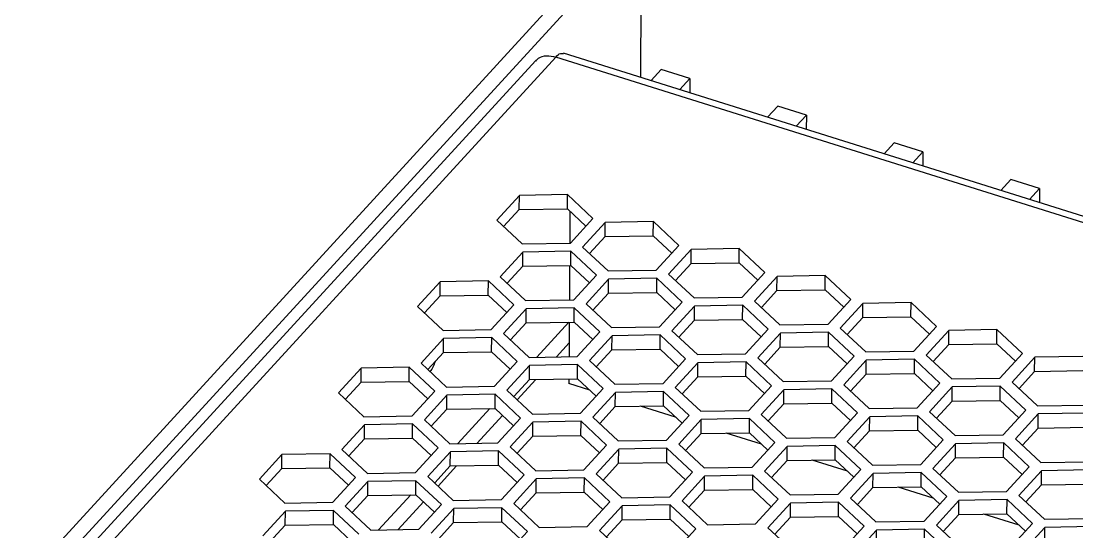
# Model space of a CAD drawing. Header units: millimetres. Extents: x -11 to 294, y 0 to 216.
# Drawn here: x 169.38 to 194.7, y 119.11 to 131.35 of the extents above; entities that cross this region are included whole.
import ezdxf

# ---------------------------------------------------------------- set-up
doc = ezdxf.new("R2010")
doc.units = ezdxf.units.MM

msp = doc.modelspace()

# ---------------------------------------------------------------- linework, layer by layer
at = {"color": 7, "linetype": 'Continuous', "lineweight": 25}
for p, q in [((183.895, 133.694), (150.535, 97.312)), ((184.263, 133.579), (150.903, 97.196)), ((184.241, 130.004), (184.263, 133.579)), ((181.715, 130.404), (151.214, 97.139)), ((182.202, 130.49), (151.71, 97.235)), ((212.517, 121.125), (182.389, 130.586)), ((184.73, 130.191), (184.488, 129.927)), ((185.415, 129.976), (184.73, 130.191)), ((185.415, 129.976), (185.173, 129.712)), ((185.415, 129.976), (185.413, 129.636)), ((187.526, 129.314), (187.283, 129.049)), ((188.211, 129.099), (187.526, 129.314)), ((188.211, 129.099), (187.968, 128.834)), ((188.211, 129.099), (188.209, 128.758)), ((190.321, 128.436), (190.079, 128.171)), ((191.006, 128.221), (190.321, 128.436)), ((191.006, 128.221), (190.764, 127.956)), ((191.006, 128.221), (191.004, 127.881)), ((193.117, 127.558), (192.874, 127.293)), ((193.802, 127.343), (193.117, 127.558)), ((181.329, 127.176), (180.786, 126.584)), ((181.327, 126.837), (181.329, 127.176)), ((182.483, 127.194), (181.329, 127.176)), ((182.481, 126.856), (182.483, 127.194)), ((183.094, 126.621), (182.483, 127.194)), ((193.802, 127.343), (193.559, 127.078)), ((193.802, 127.343), (193.8, 127.003)), ((181.327, 126.837), (182.481, 126.856)), ((182.481, 126.856), (182.926, 126.438)), ((180.952, 126.429), (181.327, 126.837)), ((182.542, 126.798), (182.537, 126.029)), ((182.552, 126.03), (183.094, 126.621)), ((180.786, 126.584), (181.398, 126.011)), ((183.389, 126.529), (182.846, 125.937)), ((183.386, 126.19), (183.389, 126.529)), ((184.543, 126.547), (183.389, 126.529)), ((184.54, 126.209), (184.543, 126.547)), ((185.154, 125.974), (184.543, 126.547)), ((183.012, 125.782), (183.386, 126.19)), ((183.386, 126.19), (184.54, 126.209)), ((184.54, 126.209), (184.986, 125.791)), ((181.398, 126.011), (182.552, 126.03)), ((182.846, 125.937), (183.458, 125.364)), ((184.612, 125.383), (185.154, 125.974)), ((185.448, 125.882), (184.906, 125.29)), ((185.446, 125.543), (185.448, 125.882)), ((186.602, 125.901), (185.448, 125.882)), ((186.6, 125.562), (186.602, 125.901)), ((187.214, 125.328), (186.602, 125.901)), ((181.41, 125.818), (180.868, 125.226)), ((181.408, 125.479), (181.41, 125.818)), ((182.564, 125.836), (181.41, 125.818)), ((182.562, 125.498), (182.564, 125.836)), ((183.176, 125.263), (182.564, 125.836)), ((181.034, 125.071), (181.408, 125.479)), ((181.408, 125.479), (182.562, 125.498)), ((182.534, 125.497), (182.529, 124.67)), ((182.562, 125.498), (183.008, 125.08)), ((183.458, 125.364), (184.612, 125.383)), ((185.072, 125.135), (185.446, 125.543)), ((185.446, 125.543), (186.6, 125.562)), ((186.6, 125.562), (187.046, 125.144)), ((179.431, 125.106), (178.888, 124.514)), ((179.429, 124.767), (179.431, 125.106)), ((180.585, 125.124), (179.431, 125.106)), ((180.583, 124.786), (180.585, 125.124)), ((181.196, 124.551), (180.585, 125.124)), ((180.868, 125.226), (181.479, 124.653)), ((182.633, 124.672), (183.176, 125.263)), ((183.47, 125.171), (182.927, 124.579)), ((183.468, 124.832), (183.47, 125.171)), ((184.624, 125.189), (183.47, 125.171)), ((184.622, 124.851), (184.624, 125.189)), ((185.235, 124.616), (184.624, 125.189)), ((184.906, 125.29), (185.517, 124.717)), ((186.671, 124.736), (187.214, 125.328)), ((187.508, 125.235), (186.966, 124.644)), ((187.506, 124.896), (187.508, 125.235)), ((188.662, 125.254), (187.508, 125.235)), ((188.66, 124.915), (188.662, 125.254)), ((189.274, 124.681), (188.662, 125.254)), ((183.093, 124.424), (183.468, 124.832)), ((183.468, 124.832), (184.622, 124.851)), ((184.622, 124.851), (185.067, 124.433)), ((187.132, 124.488), (187.506, 124.896)), ((187.506, 124.896), (188.66, 124.915)), ((188.66, 124.915), (189.106, 124.498)), ((179.054, 124.359), (179.429, 124.767)), ((179.429, 124.767), (180.583, 124.786)), ((180.583, 124.786), (181.028, 124.368)), ((181.479, 124.653), (182.633, 124.672)), ((182.927, 124.579), (183.539, 124.006)), ((184.693, 124.025), (185.235, 124.616)), ((185.517, 124.717), (186.671, 124.736)), ((186.966, 124.644), (187.577, 124.071)), ((188.731, 124.089), (189.274, 124.681)), ((189.568, 124.588), (189.026, 123.997)), ((189.566, 124.25), (189.568, 124.588)), ((190.722, 124.607), (189.568, 124.588)), ((190.72, 124.268), (190.722, 124.607)), ((191.334, 124.034), (190.722, 124.607)), ((178.888, 124.514), (179.5, 123.941)), ((180.654, 123.96), (181.196, 124.551)), ((181.491, 124.459), (180.948, 123.867)), ((181.489, 124.12), (181.491, 124.459)), ((182.645, 124.478), (181.491, 124.459)), ((182.643, 124.139), (182.645, 124.478)), ((183.256, 123.905), (182.645, 124.478)), ((185.53, 124.524), (184.987, 123.932)), ((185.528, 124.185), (185.53, 124.524)), ((186.684, 124.543), (185.53, 124.524)), ((186.682, 124.204), (186.684, 124.543)), ((187.295, 123.97), (186.684, 124.543)), ((181.114, 123.712), (181.489, 124.12)), ((181.489, 124.12), (182.643, 124.139)), ((182.525, 124.137), (182.52, 123.31)), ((182.643, 124.139), (183.088, 123.721)), ((185.153, 123.777), (185.528, 124.185)), ((185.528, 124.185), (186.682, 124.204)), ((186.682, 124.204), (187.127, 123.786)), ((187.577, 124.071), (188.731, 124.089)), ((189.191, 123.841), (189.566, 124.25)), ((189.566, 124.25), (190.72, 124.268)), ((190.72, 124.268), (191.166, 123.851)), ((179.5, 123.941), (180.654, 123.96)), ((180.948, 123.867), (181.56, 123.294)), ((182.714, 123.313), (183.256, 123.905)), ((183.539, 124.006), (184.693, 124.025)), ((184.704, 123.831), (183.551, 123.812)), ((184.702, 123.492), (184.704, 123.831)), ((185.316, 123.258), (184.704, 123.831)), ((184.987, 123.932), (185.599, 123.359)), ((186.753, 123.378), (187.295, 123.97)), ((187.589, 123.877), (187.047, 123.286)), ((187.587, 123.539), (187.589, 123.877)), ((188.743, 123.896), (187.589, 123.877)), ((188.741, 123.557), (188.743, 123.896)), ((189.355, 123.323), (188.743, 123.896)), ((189.026, 123.997), (189.637, 123.424)), ((190.791, 123.442), (191.334, 124.034)), ((191.628, 123.941), (191.085, 123.35)), ((191.626, 123.603), (191.628, 123.941)), ((192.782, 123.96), (191.628, 123.941)), ((192.78, 123.621), (192.782, 123.96)), ((193.393, 123.387), (192.782, 123.96)), ((179.512, 123.748), (178.97, 123.156)), ((179.51, 123.409), (179.512, 123.748)), ((180.666, 123.766), (179.512, 123.748)), ((180.664, 123.428), (180.666, 123.766)), ((181.278, 123.193), (180.666, 123.766)), ((183.551, 123.812), (183.008, 123.221)), ((183.548, 123.474), (183.551, 123.812)), ((191.251, 123.194), (191.626, 123.603)), ((191.626, 123.603), (192.78, 123.621)), ((192.78, 123.621), (193.225, 123.204)), ((179.136, 123.001), (179.51, 123.409)), ((179.51, 123.409), (180.664, 123.428)), ((180.664, 123.428), (181.11, 123.01)), ((181.56, 123.294), (182.714, 123.313)), ((183.174, 123.065), (183.548, 123.474)), ((183.548, 123.474), (184.702, 123.492)), ((184.702, 123.492), (185.148, 123.075)), ((185.599, 123.359), (186.753, 123.378)), ((187.213, 123.13), (187.587, 123.539)), ((187.587, 123.539), (188.741, 123.557)), ((188.741, 123.557), (189.187, 123.14)), ((188.813, 122.731), (189.355, 123.323)), ((189.637, 123.424), (190.791, 123.442)), ((191.085, 123.35), (191.697, 122.777)), ((192.851, 122.795), (193.393, 123.387)), ((194.842, 123.313), (193.688, 123.295)), ((178.687, 123.055), (177.533, 123.036)), ((178.685, 122.716), (178.687, 123.055)), ((179.299, 122.482), (178.687, 123.055)), ((178.97, 123.156), (179.581, 122.583)), ((180.735, 122.602), (181.278, 123.193)), ((181.572, 123.101), (181.03, 122.509)), ((181.57, 122.762), (181.572, 123.101)), ((182.726, 123.12), (181.572, 123.101)), ((182.724, 122.781), (182.726, 123.12)), ((183.338, 122.547), (182.726, 123.12)), ((183.008, 123.221), (183.62, 122.648)), ((184.774, 122.666), (185.316, 123.258)), ((185.61, 123.165), (185.068, 122.574)), ((185.608, 122.827), (185.61, 123.165)), ((186.764, 123.184), (185.61, 123.165)), ((186.762, 122.845), (186.764, 123.184)), ((187.376, 122.611), (186.764, 123.184)), ((187.047, 123.286), (187.659, 122.713)), ((189.649, 123.23), (189.107, 122.639)), ((189.647, 122.892), (189.649, 123.23)), ((190.803, 123.249), (189.649, 123.23)), ((190.801, 122.91), (190.803, 123.249)), ((191.415, 122.676), (190.803, 123.249)), ((193.688, 123.295), (193.145, 122.703)), ((193.686, 122.956), (193.688, 123.295)), ((177.533, 123.036), (176.991, 122.444)), ((177.531, 122.697), (177.533, 123.036)), ((185.234, 122.418), (185.608, 122.827)), ((185.608, 122.827), (186.762, 122.845)), ((186.762, 122.845), (187.208, 122.428)), ((189.273, 122.483), (189.647, 122.892)), ((189.647, 122.892), (190.801, 122.91)), ((190.801, 122.91), (191.247, 122.493)), ((193.311, 122.548), (193.686, 122.956)), ((193.686, 122.956), (194.84, 122.975)), ((177.157, 122.289), (177.531, 122.697)), ((177.531, 122.697), (178.685, 122.716)), ((178.685, 122.716), (179.131, 122.298)), ((179.581, 122.583), (180.735, 122.602)), ((181.196, 122.354), (181.57, 122.762)), ((181.57, 122.762), (182.724, 122.781)), ((182.517, 122.778), (182.516, 122.664)), ((183.017, 122.507), (182.516, 122.664)), ((182.724, 122.781), (183.17, 122.363)), ((182.795, 121.955), (183.338, 122.547)), ((183.62, 122.648), (184.774, 122.666)), ((185.068, 122.574), (185.679, 122.001)), ((186.833, 122.019), (187.376, 122.611)), ((187.659, 122.713), (188.813, 122.731)), ((189.107, 122.639), (189.718, 122.066)), ((190.872, 122.084), (191.415, 122.676)), ((191.709, 122.584), (191.167, 121.992)), ((191.697, 122.777), (192.851, 122.795)), ((191.707, 122.245), (191.709, 122.584)), ((192.863, 122.602), (191.709, 122.584)), ((192.861, 122.263), (192.863, 122.602)), ((193.475, 122.029), (192.863, 122.602)), ((193.145, 122.703), (193.757, 122.13)), ((176.991, 122.444), (177.602, 121.871)), ((178.756, 121.89), (179.299, 122.482)), ((179.593, 122.389), (179.05, 121.798)), ((179.591, 122.051), (179.593, 122.389)), ((180.747, 122.408), (179.593, 122.389)), ((180.745, 122.069), (180.747, 122.408)), ((181.358, 121.835), (180.747, 122.408)), ((181.03, 122.509), (181.641, 121.936)), ((183.632, 122.454), (183.089, 121.863)), ((183.63, 122.116), (183.632, 122.454)), ((184.786, 122.473), (183.632, 122.454)), ((184.784, 122.134), (184.786, 122.473)), ((185.397, 121.9), (184.786, 122.473)), ((187.67, 122.519), (187.128, 121.927)), ((187.668, 122.18), (187.67, 122.519)), ((188.824, 122.537), (187.67, 122.519)), ((188.822, 122.198), (188.824, 122.537)), ((189.436, 121.964), (188.824, 122.537)), ((179.216, 121.642), (179.591, 122.051)), ((179.591, 122.051), (180.745, 122.069)), ((180.745, 122.069), (181.19, 121.652)), ((183.255, 121.707), (183.63, 122.116)), ((183.63, 122.116), (184.784, 122.134)), ((185.077, 121.86), (184.231, 122.125)), ((184.784, 122.134), (185.229, 121.717)), ((187.294, 121.771), (187.668, 122.18)), ((187.668, 122.18), (188.822, 122.198)), ((188.822, 122.198), (189.268, 121.781)), ((189.718, 122.066), (190.872, 122.084)), ((191.333, 121.836), (191.707, 122.245)), ((191.707, 122.245), (192.861, 122.263)), ((192.861, 122.263), (193.307, 121.846)), ((193.757, 122.13), (194.911, 122.149)), ((177.602, 121.871), (178.756, 121.89)), ((179.05, 121.798), (179.662, 121.225)), ((180.816, 121.243), (181.358, 121.835)), ((181.641, 121.936), (182.795, 121.955)), ((183.089, 121.863), (183.701, 121.29)), ((184.855, 121.308), (185.397, 121.9)), ((185.692, 121.807), (185.149, 121.216)), ((185.679, 122.001), (186.833, 122.019)), ((185.69, 121.469), (185.692, 121.807)), ((186.846, 121.826), (185.692, 121.807)), ((186.844, 121.487), (186.846, 121.826)), ((187.457, 121.253), (186.846, 121.826)), ((187.128, 121.927), (187.739, 121.354)), ((188.893, 121.373), (189.436, 121.964)), ((189.73, 121.872), (189.188, 121.28)), ((189.728, 121.533), (189.73, 121.872)), ((190.884, 121.89), (189.73, 121.872)), ((190.882, 121.552), (190.884, 121.89)), ((191.496, 121.317), (190.884, 121.89)), ((191.167, 121.992), (191.778, 121.419)), ((192.932, 121.438), (193.475, 122.029)), ((193.769, 121.937), (193.227, 121.345)), ((193.767, 121.598), (193.769, 121.937)), ((194.923, 121.955), (193.769, 121.937)), ((177.614, 121.678), (177.072, 121.086)), ((177.612, 121.339), (177.614, 121.678)), ((178.768, 121.697), (177.614, 121.678)), ((178.766, 121.358), (178.768, 121.697)), ((179.38, 121.124), (178.768, 121.697)), ((181.653, 121.742), (181.11, 121.151)), ((181.651, 121.404), (181.653, 121.742)), ((182.807, 121.761), (181.653, 121.742)), ((182.805, 121.422), (182.807, 121.761)), ((183.418, 121.188), (182.807, 121.761)), ((189.728, 121.533), (190.882, 121.552)), ((190.882, 121.552), (191.328, 121.134)), ((193.392, 121.19), (193.767, 121.598)), ((193.767, 121.598), (194.921, 121.617)), ((177.238, 120.931), (177.612, 121.339)), ((177.612, 121.339), (178.766, 121.358)), ((178.766, 121.358), (179.212, 120.94)), ((181.276, 120.995), (181.651, 121.404)), ((181.651, 121.404), (182.805, 121.422)), ((182.805, 121.422), (183.25, 121.005)), ((183.701, 121.29), (184.855, 121.308)), ((185.315, 121.06), (185.69, 121.469)), ((185.69, 121.469), (186.844, 121.487)), ((187.136, 121.213), (186.291, 121.478)), ((186.844, 121.487), (187.289, 121.07)), ((187.739, 121.354), (188.893, 121.373)), ((189.353, 121.125), (189.728, 121.533)), ((190.953, 120.726), (191.496, 121.317)), ((191.778, 121.419), (192.932, 121.438)), ((193.227, 121.345), (193.838, 120.772)), ((177.072, 121.086), (177.683, 120.513)), ((178.837, 120.532), (179.38, 121.124)), ((179.674, 121.031), (179.132, 120.44)), ((179.662, 121.225), (180.816, 121.243)), ((179.672, 120.693), (179.674, 121.031)), ((180.828, 121.05), (179.674, 121.031)), ((180.826, 120.711), (180.828, 121.05)), ((181.44, 120.477), (180.828, 121.05)), ((181.11, 121.151), (181.722, 120.578)), ((182.876, 120.596), (183.418, 121.188)), ((183.712, 121.096), (183.17, 120.504)), ((183.71, 120.757), (183.712, 121.096)), ((184.866, 121.114), (183.712, 121.096)), ((184.864, 120.775), (184.866, 121.114)), ((185.478, 120.541), (184.866, 121.114)), ((185.149, 121.216), (185.761, 120.643)), ((186.915, 120.661), (187.457, 121.253)), ((187.751, 121.161), (187.209, 120.569)), ((187.749, 120.822), (187.751, 121.161)), ((188.905, 121.179), (187.751, 121.161)), ((188.903, 120.84), (188.905, 121.179)), ((189.517, 120.606), (188.905, 121.179)), ((189.188, 121.28), (189.799, 120.707)), ((191.79, 121.225), (191.247, 120.633)), ((191.788, 120.886), (191.79, 121.225)), ((192.944, 121.243), (191.79, 121.225)), ((192.942, 120.905), (192.944, 121.243)), ((193.555, 120.67), (192.944, 121.243)), ((175.635, 120.966), (175.093, 120.375)), ((175.633, 120.628), (175.635, 120.966)), ((176.789, 120.985), (175.635, 120.966)), ((176.787, 120.646), (176.789, 120.985)), ((177.401, 120.412), (176.789, 120.985)), ((183.71, 120.757), (184.864, 120.775)), ((184.864, 120.775), (185.31, 120.358)), ((187.375, 120.414), (187.749, 120.822)), ((187.749, 120.822), (188.903, 120.84)), ((189.196, 120.566), (188.351, 120.832)), ((188.903, 120.84), (189.349, 120.423)), ((191.413, 120.478), (191.788, 120.886)), ((191.788, 120.886), (192.942, 120.905)), ((192.942, 120.905), (193.387, 120.487)), ((193.838, 120.772), (194.992, 120.791)), ((175.259, 120.219), (175.633, 120.628)), ((175.633, 120.628), (176.787, 120.646)), ((176.787, 120.646), (177.233, 120.229)), ((177.683, 120.513), (178.837, 120.532)), ((179.298, 120.284), (179.672, 120.693)), ((179.672, 120.693), (180.826, 120.711)), ((180.826, 120.711), (181.272, 120.294)), ((181.722, 120.578), (182.876, 120.596)), ((183.336, 120.348), (183.71, 120.757)), ((184.936, 119.95), (185.478, 120.541)), ((185.761, 120.643), (186.915, 120.661)), ((187.209, 120.569), (187.821, 119.996)), ((188.975, 120.015), (189.517, 120.606)), ((189.799, 120.707), (190.953, 120.726)), ((190.965, 120.532), (189.811, 120.514)), ((190.963, 120.194), (190.965, 120.532)), ((191.577, 119.959), (190.965, 120.532)), ((191.247, 120.633), (191.859, 120.06)), ((193.013, 120.079), (193.555, 120.67)), ((193.85, 120.578), (193.307, 119.986)), ((193.848, 120.239), (193.85, 120.578)), ((195.004, 120.597), (193.85, 120.578)), ((175.093, 120.375), (175.704, 119.802)), ((176.858, 119.82), (177.401, 120.412)), ((177.695, 120.319), (177.153, 119.728)), ((177.693, 119.981), (177.695, 120.319)), ((178.849, 120.338), (177.695, 120.319)), ((178.847, 119.999), (178.849, 120.338)), ((179.461, 119.765), (178.849, 120.338)), ((179.132, 120.44), (179.743, 119.867)), ((180.897, 119.885), (181.44, 120.477)), ((181.734, 120.384), (181.192, 119.793)), ((181.732, 120.046), (181.734, 120.384)), ((182.888, 120.403), (181.734, 120.384)), ((182.886, 120.064), (182.888, 120.403)), ((183.5, 119.83), (182.888, 120.403)), ((183.17, 120.504), (183.782, 119.931)), ((185.772, 120.449), (185.23, 119.857)), ((185.77, 120.11), (185.772, 120.449)), ((186.926, 120.467), (185.772, 120.449)), ((186.924, 120.129), (186.926, 120.467)), ((187.538, 119.894), (186.926, 120.467)), ((189.811, 120.514), (189.269, 119.922)), ((189.809, 120.175), (189.811, 120.514)), ((181.357, 119.637), (181.732, 120.046)), ((181.732, 120.046), (182.886, 120.064)), ((182.886, 120.064), (183.332, 119.647)), ((185.396, 119.702), (185.77, 120.11)), ((185.77, 120.11), (186.924, 120.129)), ((186.924, 120.129), (187.37, 119.711)), ((187.821, 119.996), (188.975, 120.015)), ((189.435, 119.767), (189.809, 120.175)), ((189.809, 120.175), (190.963, 120.194)), ((191.256, 119.919), (190.41, 120.185)), ((190.963, 120.194), (191.409, 119.776)), ((191.859, 120.06), (193.013, 120.079)), ((193.473, 119.831), (193.848, 120.239)), ((193.848, 120.239), (195.002, 120.258)), ((175.704, 119.802), (176.858, 119.82)), ((177.318, 119.572), (177.693, 119.981)), ((177.693, 119.981), (178.847, 119.999)), ((178.847, 119.999), (179.293, 119.582)), ((178.918, 119.173), (179.461, 119.765)), ((179.743, 119.867), (180.897, 119.885)), ((181.192, 119.793), (181.803, 119.22)), ((182.957, 119.238), (183.5, 119.83)), ((183.782, 119.931), (184.936, 119.95)), ((185.23, 119.857), (185.841, 119.284)), ((186.995, 119.303), (187.538, 119.894)), ((187.832, 119.802), (187.29, 119.21)), ((187.83, 119.463), (187.832, 119.802)), ((188.986, 119.82), (187.832, 119.802)), ((188.984, 119.482), (188.986, 119.82)), ((189.598, 119.247), (188.986, 119.82)), ((189.269, 119.922), (189.88, 119.349)), ((191.034, 119.368), (191.577, 119.959)), ((191.871, 119.867), (191.329, 119.275)), ((191.869, 119.528), (191.871, 119.867)), ((193.025, 119.885), (191.871, 119.867)), ((193.023, 119.547), (193.025, 119.885)), ((193.637, 119.312), (193.025, 119.885)), ((193.307, 119.986), (193.919, 119.413)), ((175.717, 119.608), (175.174, 119.017)), ((175.714, 119.27), (175.717, 119.608)), ((176.871, 119.627), (175.717, 119.608)), ((176.868, 119.288), (176.871, 119.627)), ((177.482, 119.054), (176.871, 119.627)), ((177.153, 119.728), (177.764, 119.155)), ((179.755, 119.673), (179.212, 119.081)), ((179.753, 119.334), (179.755, 119.673)), ((180.909, 119.691), (179.755, 119.673)), ((180.907, 119.352), (180.909, 119.691)), ((181.52, 119.118), (180.909, 119.691)), ((183.794, 119.738), (183.251, 119.146)), ((183.792, 119.399), (183.794, 119.738)), ((184.948, 119.756), (183.794, 119.738)), ((184.946, 119.417), (184.948, 119.756)), ((185.559, 119.183), (184.948, 119.756)), ((191.495, 119.12), (191.869, 119.528)), ((191.869, 119.528), (193.023, 119.547)), ((193.316, 119.272), (192.47, 119.538)), ((193.023, 119.547), (193.469, 119.129)), ((175.34, 118.861), (175.714, 119.27)), ((175.714, 119.27), (176.868, 119.288)), ((176.868, 119.288), (177.314, 118.871)), ((179.378, 118.926), (179.753, 119.334)), ((179.753, 119.334), (180.907, 119.352)), ((180.907, 119.352), (181.352, 118.935)), ((183.417, 118.991), (183.792, 119.399)), ((183.792, 119.399), (184.946, 119.417)), ((184.946, 119.417), (185.391, 119)), ((185.841, 119.284), (186.995, 119.303)), ((187.456, 119.055), (187.83, 119.463)), ((187.83, 119.463), (188.984, 119.482)), ((188.984, 119.482), (189.43, 119.064)), ((189.88, 119.349), (191.034, 119.368)), ((191.329, 119.275), (191.94, 118.702)), ((193.094, 118.721), (193.637, 119.312)), ((193.919, 119.413), (195.073, 119.432)), ((177.764, 119.155), (178.918, 119.173)), ((180.978, 118.527), (181.52, 119.118)), ((181.803, 119.22), (182.957, 119.238)), ((183.251, 119.146), (183.863, 118.573)), ((185.017, 118.592), (185.559, 119.183)), ((187.29, 119.21), (187.901, 118.637)), ((189.055, 118.656), (189.598, 119.247)), ((189.892, 119.155), (189.35, 118.563)), ((189.89, 118.816), (189.892, 119.155)), ((191.046, 119.174), (189.892, 119.155)), ((191.044, 118.835), (191.046, 119.174)), ((191.657, 118.601), (191.046, 119.174)), ((193.931, 119.22), (193.388, 118.628)), ((193.929, 118.881), (193.931, 119.22)), ((195.085, 119.239), (193.931, 119.22))]:
    msp.add_line(p, q, dxfattribs=at)
at = {"color": 8, "linetype": 'Continuous', "lineweight": 25}
for p, q in [((212.407, 121.005), (182.202, 130.49)), ((182.518, 124.137), (181.748, 123.297)), ((182.216, 123.305), (182.522, 123.639)), ((181.276, 122.279), (181.721, 122.765)), ((180.62, 122.067), (179.851, 121.228)), ((180.318, 121.235), (180.927, 121.899)), ((179.378, 120.209), (179.823, 120.695)), ((178.722, 119.997), (177.953, 119.158)), ((178.421, 119.165), (179.029, 119.829))]:
    msp.add_line(p, q, dxfattribs=at)
at = {"color": 7, "linetype": 'Continuous', "lineweight": 25}
msp.add_arc((178.276, 123.545), 1.095, 326.9104, 341.4047, dxfattribs=at)
for points, knots in [([(181.723, 130.394), (181.744, 130.419), (181.807, 130.497), (181.992, 130.536), (182.129, 130.506), (182.202, 130.49)], [0, 0, 0, 0, 0.187832, 0.567367, 1, 1, 1, 1]), ([(182.202, 130.49), (182.238, 130.531), (182.291, 130.592), (182.366, 130.579), (182.391, 130.575)], [0, 0, 0, 0, 0.6706435, 1, 1, 1, 1])]:
    msp.add_open_spline(points, degree=3, knots=knots, dxfattribs=at)

doc.saveas('drawing.dxf')
